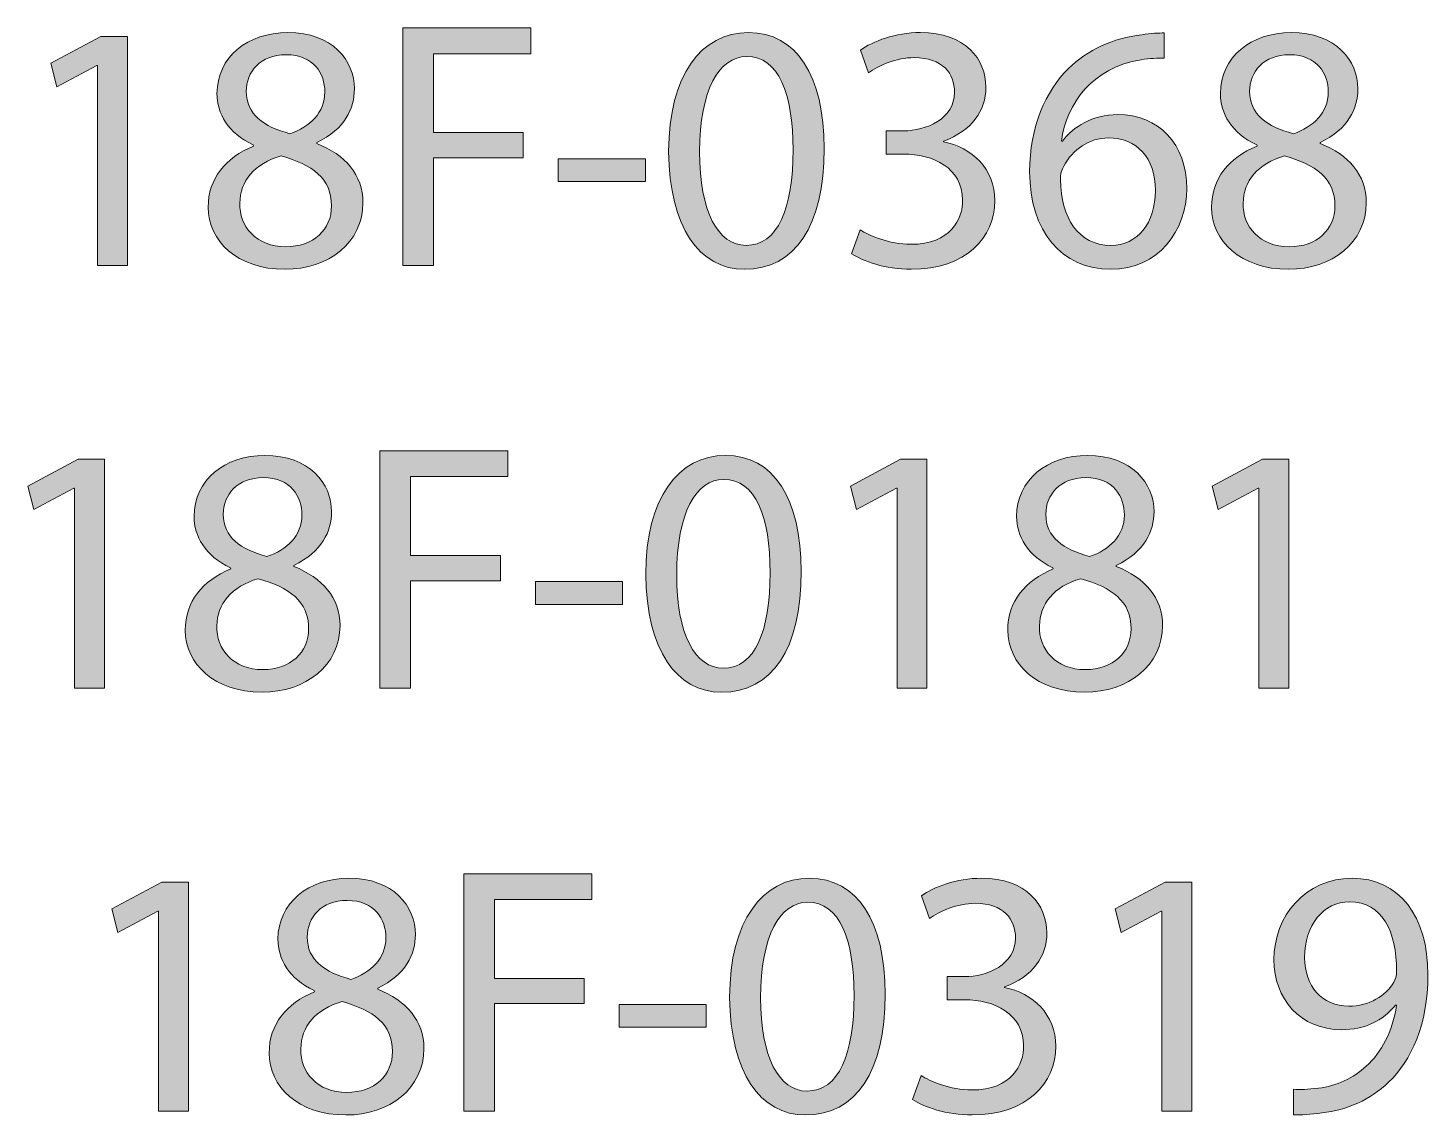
# Model space of a CAD drawing. Header units: inches. Extents: x 0.1 to 22.4, y -34.4 to -0.1.
# Drawn here: x 15.289 to 17.103, y -33.281 to -31.872 of the extents above; entities that cross this region are included whole.
import ezdxf

# ---------------------------------------------------------------- set-up
doc = ezdxf.new("R2010")
doc.units = ezdxf.units.IN
doc.header["$MEASUREMENT"] = 0
doc.layers.add('Layer 1', color=7, linetype='Continuous')

# ---------------------------------------------------------------- blocks, each defined once
blk = doc.blocks.new('block 30')
at = {"layer": 'Layer 1', "true_color": 0x231f20}
h = blk.add_hatch(color=250, dxfattribs=at)
h.dxf.hatch_style = 2
h.paths.add_polyline_path([(15.3788, -31.9203), (15.3779, -31.9203), (15.3263, -31.9481), (15.3185, -31.9175), (15.3834, -31.8828), (15.4176, -31.8828), (15.4176, -32.1797), (15.3788, -32.1797)])
h = blk.add_hatch(color=250, dxfattribs=at)
h.dxf.hatch_style = 2
edge = h.paths.add_edge_path()
edge.add_spline(control_points=[(15.5223, -32.1043), (15.5223, -32.0669), (15.5447, -32.0404), (15.5812, -32.0249), (15.5812, -32.0249), (15.5807, -32.0235), (15.5807, -32.0235), (15.5479, -32.008), (15.5337, -31.9824), (15.5337, -31.9568), (15.5337, -31.9098), (15.5734, -31.8778), (15.6255, -31.8778), (15.6831, -31.8778), (15.7118, -31.9139), (15.7118, -31.9509), (15.7118, -31.976), (15.6995, -32.003), (15.663, -32.0203), (15.663, -32.0203), (15.663, -32.0217), (15.663, -32.0217), (15.6999, -32.0363), (15.7228, -32.0623), (15.7228, -32.0984), (15.7228, -32.15), (15.6785, -32.1847), (15.6219, -32.1847), (15.5597, -32.1847), (15.5223, -32.1477), (15.5223, -32.1043)], knot_values=[0, 0, 0, 0, 1, 1, 1, 2, 2, 2, 3, 3, 3, 4, 4, 4, 5, 5, 5, 6, 6, 6, 7, 7, 7, 8, 8, 8, 9, 9, 9, 10, 10, 10, 10], degree=3, periodic=1)
edge = h.paths.add_edge_path()
edge.add_spline(control_points=[(15.6821, -32.1025), (15.6821, -32.0664), (15.657, -32.0491), (15.6168, -32.0377), (15.5821, -32.0477), (15.5634, -32.0705), (15.5634, -32.0989), (15.562, -32.129), (15.5849, -32.1555), (15.6227, -32.1555), (15.6588, -32.1555), (15.6821, -32.1331), (15.6821, -32.1025)], knot_values=[0, 0, 0, 0, 1, 1, 1, 2, 2, 2, 3, 3, 3, 4, 4, 4, 4], degree=3, periodic=1)
edge = h.paths.add_edge_path()
edge.add_spline(control_points=[(15.5716, -31.9541), (15.5716, -31.9838), (15.594, -31.9998), (15.6282, -32.0089), (15.6538, -32.0002), (15.6734, -31.9819), (15.6734, -31.955), (15.6734, -31.9312), (15.6593, -31.9066), (15.6232, -31.9066), (15.5899, -31.9066), (15.5716, -31.9285), (15.5716, -31.9541)], knot_values=[0, 0, 0, 0, 1, 1, 1, 2, 2, 2, 3, 3, 3, 4, 4, 4, 4], degree=3, periodic=1)
h = blk.add_hatch(color=250, dxfattribs=at)
h.dxf.hatch_style = 2
h.paths.add_polyline_path([(15.7744, -31.8719), (15.9402, -31.8719), (15.9402, -31.9052), (15.8142, -31.9052), (15.8142, -32.0075), (15.9306, -32.0075), (15.9306, -32.0404), (15.8142, -32.0404), (15.8142, -32.1797), (15.7744, -32.1797)])
h = blk.add_hatch(color=250, dxfattribs=at)
h.dxf.hatch_style = 2
edge = h.paths.add_edge_path()
edge.add_spline(control_points=[(16.3203, -32.0281), (16.3203, -32.129), (16.2828, -32.1847), (16.217, -32.1847), (16.159, -32.1847), (16.1198, -32.1304), (16.1189, -32.0322), (16.1189, -31.9326), (16.1618, -31.8778), (16.2221, -31.8778), (16.2846, -31.8778), (16.3203, -31.9335), (16.3203, -32.0281)], knot_values=[0, 0, 0, 0, 1, 1, 1, 2, 2, 2, 3, 3, 3, 4, 4, 4, 4], degree=3, periodic=1)
edge = h.paths.add_edge_path()
edge.add_spline(control_points=[(16.159, -32.0326), (16.159, -32.1098), (16.1828, -32.1537), (16.2193, -32.1537), (16.2604, -32.1537), (16.2801, -32.1057), (16.2801, -32.0299), (16.2801, -31.9568), (16.2614, -31.9089), (16.2198, -31.9089), (16.1846, -31.9089), (16.159, -31.9518), (16.159, -32.0326)], knot_values=[0, 0, 0, 0, 1, 1, 1, 2, 2, 2, 3, 3, 3, 4, 4, 4, 4], degree=3, periodic=1)
h = blk.add_hatch(color=250, dxfattribs=at)
h.dxf.hatch_style = 2
edge = h.paths.add_edge_path()
edge.add_spline(control_points=[(16.3669, -32.1336), (16.3783, -32.1409), (16.4048, -32.1523), (16.4327, -32.1523), (16.4843, -32.1523), (16.5002, -32.1194), (16.4998, -32.0948), (16.4993, -32.0532), (16.4619, -32.0354), (16.4231, -32.0354), (16.4231, -32.0354), (16.4007, -32.0354), (16.4007, -32.0354), (16.4007, -32.0354), (16.4007, -32.0052), (16.4007, -32.0052), (16.4007, -32.0052), (16.4231, -32.0052), (16.4231, -32.0052), (16.4523, -32.0052), (16.4893, -31.9902), (16.4893, -31.955), (16.4893, -31.9312), (16.4742, -31.9103), (16.4372, -31.9103), (16.4135, -31.9103), (16.3907, -31.9207), (16.3778, -31.9299), (16.3778, -31.9299), (16.3674, -31.9006), (16.3674, -31.9006), (16.3829, -31.8892), (16.413, -31.8778), (16.445, -31.8778), (16.5034, -31.8778), (16.5299, -31.9125), (16.5299, -31.9486), (16.5299, -31.9792), (16.5117, -32.0052), (16.4751, -32.0185), (16.4751, -32.0185), (16.4751, -32.0194), (16.4751, -32.0194), (16.5117, -32.0267), (16.5414, -32.0541), (16.5414, -32.0957), (16.5414, -32.1432), (16.5044, -32.1847), (16.4331, -32.1847), (16.3998, -32.1847), (16.3706, -32.1742), (16.3559, -32.1646), (16.3559, -32.1646), (16.3669, -32.1336), (16.3669, -32.1336)], knot_values=[0, 0, 0, 0, 1, 1, 1, 2, 2, 2, 3, 3, 3, 4, 4, 4, 5, 5, 5, 6, 6, 6, 7, 7, 7, 8, 8, 8, 9, 9, 9, 10, 10, 10, 11, 11, 11, 12, 12, 12, 13, 13, 13, 14, 14, 14, 15, 15, 15, 16, 16, 16, 17, 17, 17, 18, 18, 18, 18], degree=3, periodic=1)
h = blk.add_hatch(color=250, dxfattribs=at)
h.dxf.hatch_style = 2
edge = h.paths.add_edge_path()
edge.add_spline(control_points=[(16.7611, -31.9112), (16.7528, -31.9107), (16.7424, -31.9112), (16.7309, -31.913), (16.6679, -31.9235), (16.6346, -31.9696), (16.6277, -32.0185), (16.6277, -32.0185), (16.6291, -32.0185), (16.6291, -32.0185), (16.6432, -31.9998), (16.6679, -31.9842), (16.7008, -31.9842), (16.7533, -31.9842), (16.7903, -32.0221), (16.7903, -32.0801), (16.7903, -32.1345), (16.7533, -32.1847), (16.6917, -32.1847), (16.6282, -32.1847), (16.5866, -32.1354), (16.5866, -32.0582), (16.5866, -31.9998), (16.6076, -31.9536), (16.6369, -31.9244), (16.6615, -31.9002), (16.6944, -31.8851), (16.7319, -31.8806), (16.7437, -31.8787), (16.7538, -31.8783), (16.7611, -31.8783), (16.7611, -31.8783), (16.7611, -31.9112), (16.7611, -31.9112)], knot_values=[0, 0, 0, 0, 1, 1, 1, 2, 2, 2, 3, 3, 3, 4, 4, 4, 5, 5, 5, 6, 6, 6, 7, 7, 7, 8, 8, 8, 9, 9, 9, 10, 10, 10, 11, 11, 11, 11], degree=3, periodic=1)
edge = h.paths.add_edge_path()
edge.add_spline(control_points=[(16.7496, -32.0824), (16.7496, -32.0399), (16.7255, -32.0144), (16.6884, -32.0144), (16.6643, -32.0144), (16.6419, -32.0294), (16.6309, -32.0509), (16.6282, -32.0555), (16.6264, -32.0614), (16.6264, -32.0687), (16.6273, -32.1176), (16.6496, -32.1537), (16.6917, -32.1537), (16.7264, -32.1537), (16.7496, -32.1249), (16.7496, -32.0824)], knot_values=[0, 0, 0, 0, 1, 1, 1, 2, 2, 2, 3, 3, 3, 4, 4, 4, 5, 5, 5, 5], degree=3, periodic=1)
h = blk.add_hatch(color=250, dxfattribs=at)
h.dxf.hatch_style = 2
edge = h.paths.add_edge_path()
edge.add_spline(control_points=[(16.8223, -32.1043), (16.8223, -32.0669), (16.8447, -32.0404), (16.8812, -32.0249), (16.8812, -32.0249), (16.8808, -32.0235), (16.8808, -32.0235), (16.8479, -32.008), (16.8337, -31.9824), (16.8337, -31.9568), (16.8337, -31.9098), (16.8735, -31.8778), (16.9255, -31.8778), (16.9831, -31.8778), (17.0119, -31.9139), (17.0119, -31.9509), (17.0119, -31.976), (16.9995, -32.003), (16.963, -32.0203), (16.963, -32.0203), (16.963, -32.0217), (16.963, -32.0217), (17, -32.0363), (17.0228, -32.0623), (17.0228, -32.0984), (17.0228, -32.15), (16.9785, -32.1847), (16.9219, -32.1847), (16.8598, -32.1847), (16.8223, -32.1477), (16.8223, -32.1043)], knot_values=[0, 0, 0, 0, 1, 1, 1, 2, 2, 2, 3, 3, 3, 4, 4, 4, 5, 5, 5, 6, 6, 6, 7, 7, 7, 8, 8, 8, 9, 9, 9, 10, 10, 10, 10], degree=3, periodic=1)
edge = h.paths.add_edge_path()
edge.add_spline(control_points=[(16.9822, -32.1025), (16.9822, -32.0664), (16.957, -32.0491), (16.9169, -32.0377), (16.8821, -32.0477), (16.8634, -32.0705), (16.8634, -32.0989), (16.8621, -32.129), (16.8849, -32.1555), (16.9228, -32.1555), (16.9589, -32.1555), (16.9822, -32.1331), (16.9822, -32.1025)], knot_values=[0, 0, 0, 0, 1, 1, 1, 2, 2, 2, 3, 3, 3, 4, 4, 4, 4], degree=3, periodic=1)
edge = h.paths.add_edge_path()
edge.add_spline(control_points=[(16.8716, -31.9541), (16.8716, -31.9838), (16.894, -31.9998), (16.9283, -32.0089), (16.9539, -32.0002), (16.9735, -31.9819), (16.9735, -31.955), (16.9735, -31.9312), (16.9593, -31.9066), (16.9233, -31.9066), (16.8899, -31.9066), (16.8716, -31.9285), (16.8716, -31.9541)], knot_values=[0, 0, 0, 0, 1, 1, 1, 2, 2, 2, 3, 3, 3, 4, 4, 4, 4], degree=3, periodic=1)
h = blk.add_hatch(color=250, dxfattribs=at)
h.dxf.hatch_style = 2
h.paths.add_polyline_path([(16.0887, -32.0413), (16.0887, -32.071), (15.9759, -32.071), (15.9759, -32.0413)])
h = blk.add_hatch(color=250, dxfattribs=at)
h.dxf.hatch_style = 2
h.paths.add_polyline_path([(15.3491, -32.4685), (15.3482, -32.4685), (15.2966, -32.4963), (15.2888, -32.4657), (15.3537, -32.431), (15.3879, -32.431), (15.3879, -32.7279), (15.3491, -32.7279)])
h = blk.add_hatch(color=250, dxfattribs=at)
h.dxf.hatch_style = 2
edge = h.paths.add_edge_path()
edge.add_spline(control_points=[(15.4926, -32.6525), (15.4926, -32.6151), (15.5149, -32.5886), (15.5515, -32.573), (15.5515, -32.573), (15.551, -32.5717), (15.551, -32.5717), (15.5181, -32.5561), (15.504, -32.5306), (15.504, -32.505), (15.504, -32.458), (15.5437, -32.426), (15.5958, -32.426), (15.6533, -32.426), (15.6821, -32.4621), (15.6821, -32.4991), (15.6821, -32.5242), (15.6698, -32.5511), (15.6332, -32.5685), (15.6332, -32.5685), (15.6332, -32.5699), (15.6332, -32.5699), (15.6702, -32.5845), (15.6931, -32.6105), (15.6931, -32.6466), (15.6931, -32.6982), (15.6488, -32.7329), (15.5921, -32.7329), (15.53, -32.7329), (15.4926, -32.6959), (15.4926, -32.6525)], knot_values=[0, 0, 0, 0, 1, 1, 1, 2, 2, 2, 3, 3, 3, 4, 4, 4, 5, 5, 5, 6, 6, 6, 7, 7, 7, 8, 8, 8, 9, 9, 9, 10, 10, 10, 10], degree=3, periodic=1)
edge = h.paths.add_edge_path()
edge.add_spline(control_points=[(15.6524, -32.6507), (15.6524, -32.6146), (15.6273, -32.5972), (15.5871, -32.5858), (15.5524, -32.5959), (15.5337, -32.6187), (15.5337, -32.647), (15.5323, -32.6772), (15.5551, -32.7037), (15.593, -32.7037), (15.6291, -32.7037), (15.6524, -32.6813), (15.6524, -32.6507)], knot_values=[0, 0, 0, 0, 1, 1, 1, 2, 2, 2, 3, 3, 3, 4, 4, 4, 4], degree=3, periodic=1)
edge = h.paths.add_edge_path()
edge.add_spline(control_points=[(15.5419, -32.5023), (15.5419, -32.5319), (15.5643, -32.5479), (15.5985, -32.5571), (15.6241, -32.5484), (15.6437, -32.5301), (15.6437, -32.5032), (15.6437, -32.4794), (15.6296, -32.4548), (15.5935, -32.4548), (15.5602, -32.4548), (15.5419, -32.4767), (15.5419, -32.5023)], knot_values=[0, 0, 0, 0, 1, 1, 1, 2, 2, 2, 3, 3, 3, 4, 4, 4, 4], degree=3, periodic=1)
h = blk.add_hatch(color=250, dxfattribs=at)
h.dxf.hatch_style = 2
h.paths.add_polyline_path([(15.7447, -32.42), (15.9105, -32.42), (15.9105, -32.4534), (15.7845, -32.4534), (15.7845, -32.5557), (15.9009, -32.5557), (15.9009, -32.5886), (15.7845, -32.5886), (15.7845, -32.7279), (15.7447, -32.7279)])
h = blk.add_hatch(color=250, dxfattribs=at)
h.dxf.hatch_style = 2
edge = h.paths.add_edge_path()
edge.add_spline(control_points=[(16.2906, -32.5762), (16.2906, -32.6772), (16.2531, -32.7329), (16.1873, -32.7329), (16.1293, -32.7329), (16.0901, -32.6785), (16.0892, -32.5803), (16.0892, -32.4808), (16.1321, -32.426), (16.1924, -32.426), (16.2549, -32.426), (16.2906, -32.4817), (16.2906, -32.5762)], knot_values=[0, 0, 0, 0, 1, 1, 1, 2, 2, 2, 3, 3, 3, 4, 4, 4, 4], degree=3, periodic=1)
edge = h.paths.add_edge_path()
edge.add_spline(control_points=[(16.1293, -32.5808), (16.1293, -32.658), (16.1531, -32.7018), (16.1896, -32.7018), (16.2307, -32.7018), (16.2504, -32.6539), (16.2504, -32.5781), (16.2504, -32.505), (16.2316, -32.457), (16.1901, -32.457), (16.1549, -32.457), (16.1293, -32.5), (16.1293, -32.5808)], knot_values=[0, 0, 0, 0, 1, 1, 1, 2, 2, 2, 3, 3, 3, 4, 4, 4, 4], degree=3, periodic=1)
h = blk.add_hatch(color=250, dxfattribs=at)
h.dxf.hatch_style = 2
h.paths.add_polyline_path([(16.4148, -32.4685), (16.4139, -32.4685), (16.3623, -32.4963), (16.3545, -32.4657), (16.4194, -32.431), (16.4536, -32.431), (16.4536, -32.7279), (16.4148, -32.7279)])
h = blk.add_hatch(color=250, dxfattribs=at)
h.dxf.hatch_style = 2
edge = h.paths.add_edge_path()
edge.add_spline(control_points=[(16.5583, -32.6525), (16.5583, -32.6151), (16.5807, -32.5886), (16.6172, -32.573), (16.6172, -32.573), (16.6167, -32.5717), (16.6167, -32.5717), (16.5838, -32.5561), (16.5697, -32.5306), (16.5697, -32.505), (16.5697, -32.458), (16.6094, -32.426), (16.6615, -32.426), (16.719, -32.426), (16.7478, -32.4621), (16.7478, -32.4991), (16.7478, -32.5242), (16.7355, -32.5511), (16.6989, -32.5685), (16.6989, -32.5685), (16.6989, -32.5699), (16.6989, -32.5699), (16.7359, -32.5845), (16.7588, -32.6105), (16.7588, -32.6466), (16.7588, -32.6982), (16.7145, -32.7329), (16.6579, -32.7329), (16.5957, -32.7329), (16.5583, -32.6959), (16.5583, -32.6525)], knot_values=[0, 0, 0, 0, 1, 1, 1, 2, 2, 2, 3, 3, 3, 4, 4, 4, 5, 5, 5, 6, 6, 6, 7, 7, 7, 8, 8, 8, 9, 9, 9, 10, 10, 10, 10], degree=3, periodic=1)
edge = h.paths.add_edge_path()
edge.add_spline(control_points=[(16.7181, -32.6507), (16.7181, -32.6146), (16.693, -32.5972), (16.6528, -32.5858), (16.6181, -32.5959), (16.5994, -32.6187), (16.5994, -32.647), (16.598, -32.6772), (16.6208, -32.7037), (16.6587, -32.7037), (16.6948, -32.7037), (16.7181, -32.6813), (16.7181, -32.6507)], knot_values=[0, 0, 0, 0, 1, 1, 1, 2, 2, 2, 3, 3, 3, 4, 4, 4, 4], degree=3, periodic=1)
edge = h.paths.add_edge_path()
edge.add_spline(control_points=[(16.6076, -32.5023), (16.6076, -32.5319), (16.63, -32.5479), (16.6642, -32.5571), (16.6898, -32.5484), (16.7094, -32.5301), (16.7094, -32.5032), (16.7094, -32.4794), (16.6953, -32.4548), (16.6592, -32.4548), (16.6259, -32.4548), (16.6076, -32.4767), (16.6076, -32.5023)], knot_values=[0, 0, 0, 0, 1, 1, 1, 2, 2, 2, 3, 3, 3, 4, 4, 4, 4], degree=3, periodic=1)
h = blk.add_hatch(color=250, dxfattribs=at)
h.dxf.hatch_style = 2
h.paths.add_polyline_path([(16.8835, -32.4685), (16.8826, -32.4685), (16.831, -32.4963), (16.8232, -32.4657), (16.8881, -32.431), (16.9223, -32.431), (16.9223, -32.7279), (16.8835, -32.7279)])
h = blk.add_hatch(color=250, dxfattribs=at)
h.dxf.hatch_style = 2
h.paths.add_polyline_path([(16.059, -32.5895), (16.059, -32.6192), (15.9462, -32.6192), (15.9462, -32.5895)])
h = blk.add_hatch(color=250, dxfattribs=at)
h.dxf.hatch_style = 2
edge = h.paths.add_edge_path()
edge.add_spline(control_points=[(15.6013, -33.2007), (15.6013, -33.1632), (15.6237, -33.1367), (15.6602, -33.1212), (15.6602, -33.1212), (15.6597, -33.1198), (15.6597, -33.1198), (15.6269, -33.1043), (15.6127, -33.0787), (15.6127, -33.0532), (15.6127, -33.0061), (15.6524, -32.9741), (15.7045, -32.9741), (15.762, -32.9741), (15.7908, -33.0102), (15.7908, -33.0472), (15.7908, -33.0723), (15.7785, -33.0993), (15.7419, -33.1166), (15.7419, -33.1166), (15.7419, -33.118), (15.7419, -33.118), (15.7789, -33.1326), (15.8018, -33.1587), (15.8018, -33.1947), (15.8018, -33.2463), (15.7575, -33.281), (15.7008, -33.281), (15.6387, -33.281), (15.6013, -33.2441), (15.6013, -33.2007)], knot_values=[0, 0, 0, 0, 1, 1, 1, 2, 2, 2, 3, 3, 3, 4, 4, 4, 5, 5, 5, 6, 6, 6, 7, 7, 7, 8, 8, 8, 9, 9, 9, 10, 10, 10, 10], degree=3, periodic=1)
edge = h.paths.add_edge_path()
edge.add_spline(control_points=[(15.7611, -33.1988), (15.7611, -33.1628), (15.736, -33.1454), (15.6958, -33.134), (15.6611, -33.144), (15.6424, -33.1669), (15.6424, -33.1952), (15.641, -33.2253), (15.6638, -33.2518), (15.7018, -33.2518), (15.7378, -33.2518), (15.7611, -33.2294), (15.7611, -33.1988)], knot_values=[0, 0, 0, 0, 1, 1, 1, 2, 2, 2, 3, 3, 3, 4, 4, 4, 4], degree=3, periodic=1)
edge = h.paths.add_edge_path()
edge.add_spline(control_points=[(15.6506, -33.0504), (15.6506, -33.0801), (15.673, -33.0961), (15.7072, -33.1052), (15.7328, -33.0965), (15.7525, -33.0783), (15.7525, -33.0513), (15.7525, -33.0276), (15.7383, -33.0029), (15.7022, -33.0029), (15.6689, -33.0029), (15.6506, -33.0248), (15.6506, -33.0504)], knot_values=[0, 0, 0, 0, 1, 1, 1, 2, 2, 2, 3, 3, 3, 4, 4, 4, 4], degree=3, periodic=1)
h = blk.add_hatch(color=250, dxfattribs=at)
h.dxf.hatch_style = 2
h.paths.add_polyline_path([(15.8534, -32.9682), (16.0192, -32.9682), (16.0192, -33.0015), (15.8932, -33.0015), (15.8932, -33.1039), (16.0096, -33.1039), (16.0096, -33.1367), (15.8932, -33.1367), (15.8932, -33.276), (15.8534, -33.276)])
h = blk.add_hatch(color=250, dxfattribs=at)
h.dxf.hatch_style = 2
edge = h.paths.add_edge_path()
edge.add_spline(control_points=[(16.3993, -33.1244), (16.3993, -33.2253), (16.3618, -33.281), (16.296, -33.281), (16.2381, -33.281), (16.1988, -33.2267), (16.1979, -33.1285), (16.1979, -33.029), (16.2408, -32.9741), (16.3011, -32.9741), (16.3636, -32.9741), (16.3993, -33.0299), (16.3993, -33.1244)], knot_values=[0, 0, 0, 0, 1, 1, 1, 2, 2, 2, 3, 3, 3, 4, 4, 4, 4], degree=3, periodic=1)
edge = h.paths.add_edge_path()
edge.add_spline(control_points=[(16.2381, -33.129), (16.2381, -33.2061), (16.2618, -33.25), (16.2983, -33.25), (16.3394, -33.25), (16.3591, -33.202), (16.3591, -33.1262), (16.3591, -33.0532), (16.3404, -33.0052), (16.2988, -33.0052), (16.2636, -33.0052), (16.2381, -33.0481), (16.2381, -33.129)], knot_values=[0, 0, 0, 0, 1, 1, 1, 2, 2, 2, 3, 3, 3, 4, 4, 4, 4], degree=3, periodic=1)
h = blk.add_hatch(color=250, dxfattribs=at)
h.dxf.hatch_style = 2
edge = h.paths.add_edge_path()
edge.add_spline(control_points=[(16.4459, -33.2299), (16.4573, -33.2372), (16.4838, -33.2486), (16.5117, -33.2486), (16.5633, -33.2486), (16.5793, -33.2157), (16.5788, -33.1911), (16.5783, -33.1495), (16.5409, -33.1317), (16.5021, -33.1317), (16.5021, -33.1317), (16.4797, -33.1317), (16.4797, -33.1317), (16.4797, -33.1317), (16.4797, -33.1016), (16.4797, -33.1016), (16.4797, -33.1016), (16.5021, -33.1016), (16.5021, -33.1016), (16.5313, -33.1016), (16.5683, -33.0865), (16.5683, -33.0513), (16.5683, -33.0276), (16.5532, -33.0066), (16.5162, -33.0066), (16.4925, -33.0066), (16.4696, -33.0171), (16.4569, -33.0262), (16.4569, -33.0262), (16.4463, -32.997), (16.4463, -32.997), (16.4619, -32.9856), (16.492, -32.9741), (16.524, -32.9741), (16.5824, -32.9741), (16.6089, -33.0089), (16.6089, -33.0449), (16.6089, -33.0755), (16.5907, -33.1016), (16.5541, -33.1148), (16.5541, -33.1148), (16.5541, -33.1157), (16.5541, -33.1157), (16.5907, -33.123), (16.6204, -33.1504), (16.6204, -33.192), (16.6204, -33.2395), (16.5834, -33.281), (16.5121, -33.281), (16.4788, -33.281), (16.4495, -33.2705), (16.4349, -33.261), (16.4349, -33.261), (16.4459, -33.2299), (16.4459, -33.2299)], knot_values=[0, 0, 0, 0, 1, 1, 1, 2, 2, 2, 3, 3, 3, 4, 4, 4, 5, 5, 5, 6, 6, 6, 7, 7, 7, 8, 8, 8, 9, 9, 9, 10, 10, 10, 11, 11, 11, 12, 12, 12, 13, 13, 13, 14, 14, 14, 15, 15, 15, 16, 16, 16, 17, 17, 17, 18, 18, 18, 18], degree=3, periodic=1)
h = blk.add_hatch(color=250, dxfattribs=at)
h.dxf.hatch_style = 2
edge = h.paths.add_edge_path()
edge.add_spline(control_points=[(16.9283, -33.2477), (16.9369, -33.2486), (16.947, -33.2477), (16.9607, -33.2463), (16.984, -33.2432), (17.0059, -33.2336), (17.0228, -33.2176), (17.0424, -33.1998), (17.0566, -33.1737), (17.0621, -33.1386), (17.0621, -33.1386), (17.0607, -33.1386), (17.0607, -33.1386), (17.0443, -33.1587), (17.0205, -33.1705), (16.9908, -33.1705), (16.9374, -33.1705), (16.9031, -33.1303), (16.9031, -33.0796), (16.9031, -33.0235), (16.9438, -32.9741), (17.0045, -32.9741), (17.0653, -32.9741), (17.1027, -33.0235), (17.1027, -33.0993), (17.1027, -33.1646), (17.0808, -33.2103), (17.0516, -33.2386), (17.0287, -33.261), (16.9972, -33.2747), (16.9653, -33.2783), (16.9506, -33.2806), (16.9379, -33.281), (16.9283, -33.2806), (16.9283, -33.2806), (16.9283, -33.2477), (16.9283, -33.2477)], knot_values=[0, 0, 0, 0, 1, 1, 1, 2, 2, 2, 3, 3, 3, 4, 4, 4, 5, 5, 5, 6, 6, 6, 7, 7, 7, 8, 8, 8, 9, 9, 9, 10, 10, 10, 11, 11, 11, 12, 12, 12, 12], degree=3, periodic=1)
edge = h.paths.add_edge_path()
edge.add_spline(control_points=[(16.9429, -33.0769), (16.9429, -33.1139), (16.9653, -33.1399), (17, -33.1399), (17.0269, -33.1399), (17.0479, -33.1267), (17.0584, -33.1089), (17.0607, -33.1052), (17.0621, -33.1007), (17.0621, -33.0943), (17.0621, -33.0436), (17.0433, -33.0047), (17.0013, -33.0047), (16.9671, -33.0047), (16.9429, -33.0349), (16.9429, -33.0769)], knot_values=[0, 0, 0, 0, 1, 1, 1, 2, 2, 2, 3, 3, 3, 4, 4, 4, 5, 5, 5, 5], degree=3, periodic=1)
h = blk.add_hatch(color=250, dxfattribs=at)
h.dxf.hatch_style = 2
h.paths.add_polyline_path([(15.4578, -33.0166), (15.4569, -33.0166), (15.4053, -33.0445), (15.3975, -33.0139), (15.4624, -32.9792), (15.4966, -32.9792), (15.4966, -33.276), (15.4578, -33.276)])
h = blk.add_hatch(color=250, dxfattribs=at)
h.dxf.hatch_style = 2
h.paths.add_polyline_path([(16.7579, -33.0166), (16.7569, -33.0166), (16.7053, -33.0445), (16.6976, -33.0139), (16.7624, -32.9792), (16.7967, -32.9792), (16.7967, -33.276), (16.7579, -33.276)])
h = blk.add_hatch(color=250, dxfattribs=at)
h.dxf.hatch_style = 2
h.paths.add_polyline_path([(16.1677, -33.1376), (16.1677, -33.1673), (16.0549, -33.1673), (16.0549, -33.1376)])
at = {"layer": 'Layer 1', "lineweight": 0}
for points in [[(15.3788, -31.9203), (15.3779, -31.9203), (15.3263, -31.9481), (15.3185, -31.9175), (15.3834, -31.8828), (15.4176, -31.8828), (15.4176, -32.1797), (15.3788, -32.1797), (15.3788, -31.9203)], [(15.7744, -31.8719), (15.9402, -31.8719), (15.9402, -31.9052), (15.8142, -31.9052), (15.8142, -32.0075), (15.9306, -32.0075), (15.9306, -32.0404), (15.8142, -32.0404), (15.8142, -32.1797), (15.7744, -32.1797), (15.7744, -31.8719)], [(16.0887, -32.0413), (16.0887, -32.071), (15.9759, -32.071), (15.9759, -32.0413), (16.0887, -32.0413)], [(15.3491, -32.4685), (15.3482, -32.4685), (15.2966, -32.4963), (15.2888, -32.4657), (15.3537, -32.431), (15.3879, -32.431), (15.3879, -32.7279), (15.3491, -32.7279), (15.3491, -32.4685)], [(15.7447, -32.42), (15.9105, -32.42), (15.9105, -32.4534), (15.7845, -32.4534), (15.7845, -32.5557), (15.9009, -32.5557), (15.9009, -32.5886), (15.7845, -32.5886), (15.7845, -32.7279), (15.7447, -32.7279), (15.7447, -32.42)], [(16.4148, -32.4685), (16.4139, -32.4685), (16.3623, -32.4963), (16.3545, -32.4657), (16.4194, -32.431), (16.4536, -32.431), (16.4536, -32.7279), (16.4148, -32.7279), (16.4148, -32.4685)], [(16.8835, -32.4685), (16.8826, -32.4685), (16.831, -32.4963), (16.8232, -32.4657), (16.8881, -32.431), (16.9223, -32.431), (16.9223, -32.7279), (16.8835, -32.7279), (16.8835, -32.4685)], [(16.059, -32.5895), (16.059, -32.6192), (15.9462, -32.6192), (15.9462, -32.5895), (16.059, -32.5895)], [(15.8534, -32.9682), (16.0192, -32.9682), (16.0192, -33.0015), (15.8932, -33.0015), (15.8932, -33.1039), (16.0096, -33.1039), (16.0096, -33.1367), (15.8932, -33.1367), (15.8932, -33.276), (15.8534, -33.276), (15.8534, -32.9682)], [(15.4578, -33.0166), (15.4569, -33.0166), (15.4053, -33.0445), (15.3975, -33.0139), (15.4624, -32.9792), (15.4966, -32.9792), (15.4966, -33.276), (15.4578, -33.276), (15.4578, -33.0166)], [(16.7579, -33.0166), (16.7569, -33.0166), (16.7053, -33.0445), (16.6976, -33.0139), (16.7624, -32.9792), (16.7967, -32.9792), (16.7967, -33.276), (16.7579, -33.276), (16.7579, -33.0166)], [(16.1677, -33.1376), (16.1677, -33.1673), (16.0549, -33.1673), (16.0549, -33.1376), (16.1677, -33.1376)]]:
    blk.add_lwpolyline(points, dxfattribs=at)
for points, knots in [([(15.5223, -32.1043), (15.5223, -32.0669), (15.5447, -32.0404), (15.5812, -32.0249), (15.5812, -32.0249), (15.5807, -32.0235), (15.5807, -32.0235), (15.5479, -32.008), (15.5337, -31.9824), (15.5337, -31.9568), (15.5337, -31.9098), (15.5734, -31.8778), (15.6255, -31.8778), (15.6831, -31.8778), (15.7118, -31.9139), (15.7118, -31.9509), (15.7118, -31.976), (15.6995, -32.003), (15.663, -32.0203), (15.663, -32.0203), (15.663, -32.0217), (15.663, -32.0217), (15.6999, -32.0363), (15.7228, -32.0623), (15.7228, -32.0984), (15.7228, -32.15), (15.6785, -32.1847), (15.6219, -32.1847), (15.5597, -32.1847), (15.5223, -32.1477), (15.5223, -32.1043)], [0, 0, 0, 0, 1, 1, 1, 2, 2, 2, 3, 3, 3, 4, 4, 4, 5, 5, 5, 6, 6, 6, 7, 7, 7, 8, 8, 8, 9, 9, 9, 10, 10, 10, 10]), ([(16.3203, -32.0281), (16.3203, -32.129), (16.2828, -32.1847), (16.217, -32.1847), (16.159, -32.1847), (16.1198, -32.1304), (16.1189, -32.0322), (16.1189, -31.9326), (16.1618, -31.8778), (16.2221, -31.8778), (16.2846, -31.8778), (16.3203, -31.9335), (16.3203, -32.0281)], [0, 0, 0, 0, 1, 1, 1, 2, 2, 2, 3, 3, 3, 4, 4, 4, 4]), ([(16.3669, -32.1336), (16.3783, -32.1409), (16.4048, -32.1523), (16.4327, -32.1523), (16.4843, -32.1523), (16.5002, -32.1194), (16.4998, -32.0948), (16.4993, -32.0532), (16.4619, -32.0354), (16.4231, -32.0354), (16.4231, -32.0354), (16.4007, -32.0354), (16.4007, -32.0354), (16.4007, -32.0354), (16.4007, -32.0052), (16.4007, -32.0052), (16.4007, -32.0052), (16.4231, -32.0052), (16.4231, -32.0052), (16.4523, -32.0052), (16.4893, -31.9902), (16.4893, -31.955), (16.4893, -31.9312), (16.4742, -31.9103), (16.4372, -31.9103), (16.4135, -31.9103), (16.3907, -31.9207), (16.3778, -31.9299), (16.3778, -31.9299), (16.3674, -31.9006), (16.3674, -31.9006), (16.3829, -31.8892), (16.413, -31.8778), (16.445, -31.8778), (16.5034, -31.8778), (16.5299, -31.9125), (16.5299, -31.9486), (16.5299, -31.9792), (16.5117, -32.0052), (16.4751, -32.0185), (16.4751, -32.0185), (16.4751, -32.0194), (16.4751, -32.0194), (16.5117, -32.0267), (16.5414, -32.0541), (16.5414, -32.0957), (16.5414, -32.1432), (16.5044, -32.1847), (16.4331, -32.1847), (16.3998, -32.1847), (16.3706, -32.1742), (16.3559, -32.1646), (16.3559, -32.1646), (16.3669, -32.1336), (16.3669, -32.1336)], [0, 0, 0, 0, 1, 1, 1, 2, 2, 2, 3, 3, 3, 4, 4, 4, 5, 5, 5, 6, 6, 6, 7, 7, 7, 8, 8, 8, 9, 9, 9, 10, 10, 10, 11, 11, 11, 12, 12, 12, 13, 13, 13, 14, 14, 14, 15, 15, 15, 16, 16, 16, 17, 17, 17, 18, 18, 18, 18]), ([(16.7611, -31.9112), (16.7528, -31.9107), (16.7424, -31.9112), (16.7309, -31.913), (16.6679, -31.9235), (16.6346, -31.9696), (16.6277, -32.0185), (16.6277, -32.0185), (16.6291, -32.0185), (16.6291, -32.0185), (16.6432, -31.9998), (16.6679, -31.9842), (16.7008, -31.9842), (16.7533, -31.9842), (16.7903, -32.0221), (16.7903, -32.0801), (16.7903, -32.1345), (16.7533, -32.1847), (16.6917, -32.1847), (16.6282, -32.1847), (16.5866, -32.1354), (16.5866, -32.0582), (16.5866, -31.9998), (16.6076, -31.9536), (16.6369, -31.9244), (16.6615, -31.9002), (16.6944, -31.8851), (16.7319, -31.8806), (16.7437, -31.8787), (16.7538, -31.8783), (16.7611, -31.8783), (16.7611, -31.8783), (16.7611, -31.9112), (16.7611, -31.9112)], [0, 0, 0, 0, 1, 1, 1, 2, 2, 2, 3, 3, 3, 4, 4, 4, 5, 5, 5, 6, 6, 6, 7, 7, 7, 8, 8, 8, 9, 9, 9, 10, 10, 10, 11, 11, 11, 11]), ([(16.8223, -32.1043), (16.8223, -32.0669), (16.8447, -32.0404), (16.8812, -32.0249), (16.8812, -32.0249), (16.8808, -32.0235), (16.8808, -32.0235), (16.8479, -32.008), (16.8337, -31.9824), (16.8337, -31.9568), (16.8337, -31.9098), (16.8735, -31.8778), (16.9255, -31.8778), (16.9831, -31.8778), (17.0119, -31.9139), (17.0119, -31.9509), (17.0119, -31.976), (16.9995, -32.003), (16.963, -32.0203), (16.963, -32.0203), (16.963, -32.0217), (16.963, -32.0217), (17, -32.0363), (17.0228, -32.0623), (17.0228, -32.0984), (17.0228, -32.15), (16.9785, -32.1847), (16.9219, -32.1847), (16.8598, -32.1847), (16.8223, -32.1477), (16.8223, -32.1043)], [0, 0, 0, 0, 1, 1, 1, 2, 2, 2, 3, 3, 3, 4, 4, 4, 5, 5, 5, 6, 6, 6, 7, 7, 7, 8, 8, 8, 9, 9, 9, 10, 10, 10, 10]), ([(15.5716, -31.9541), (15.5716, -31.9838), (15.594, -31.9998), (15.6282, -32.0089), (15.6538, -32.0002), (15.6734, -31.9819), (15.6734, -31.955), (15.6734, -31.9312), (15.6593, -31.9066), (15.6232, -31.9066), (15.5899, -31.9066), (15.5716, -31.9285), (15.5716, -31.9541)], [0, 0, 0, 0, 1, 1, 1, 2, 2, 2, 3, 3, 3, 4, 4, 4, 4]), ([(16.159, -32.0326), (16.159, -32.1098), (16.1828, -32.1537), (16.2193, -32.1537), (16.2604, -32.1537), (16.2801, -32.1057), (16.2801, -32.0299), (16.2801, -31.9568), (16.2614, -31.9089), (16.2198, -31.9089), (16.1846, -31.9089), (16.159, -31.9518), (16.159, -32.0326)], [0, 0, 0, 0, 1, 1, 1, 2, 2, 2, 3, 3, 3, 4, 4, 4, 4]), ([(16.8716, -31.9541), (16.8716, -31.9838), (16.894, -31.9998), (16.9283, -32.0089), (16.9539, -32.0002), (16.9735, -31.9819), (16.9735, -31.955), (16.9735, -31.9312), (16.9593, -31.9066), (16.9233, -31.9066), (16.8899, -31.9066), (16.8716, -31.9285), (16.8716, -31.9541)], [0, 0, 0, 0, 1, 1, 1, 2, 2, 2, 3, 3, 3, 4, 4, 4, 4]), ([(16.7496, -32.0824), (16.7496, -32.0399), (16.7255, -32.0144), (16.6884, -32.0144), (16.6643, -32.0144), (16.6419, -32.0294), (16.6309, -32.0509), (16.6282, -32.0555), (16.6264, -32.0614), (16.6264, -32.0687), (16.6273, -32.1176), (16.6496, -32.1537), (16.6917, -32.1537), (16.7264, -32.1537), (16.7496, -32.1249), (16.7496, -32.0824)], [0, 0, 0, 0, 1, 1, 1, 2, 2, 2, 3, 3, 3, 4, 4, 4, 5, 5, 5, 5]), ([(15.6821, -32.1025), (15.6821, -32.0664), (15.657, -32.0491), (15.6168, -32.0377), (15.5821, -32.0477), (15.5634, -32.0705), (15.5634, -32.0989), (15.562, -32.129), (15.5849, -32.1555), (15.6227, -32.1555), (15.6588, -32.1555), (15.6821, -32.1331), (15.6821, -32.1025)], [0, 0, 0, 0, 1, 1, 1, 2, 2, 2, 3, 3, 3, 4, 4, 4, 4]), ([(16.9822, -32.1025), (16.9822, -32.0664), (16.957, -32.0491), (16.9169, -32.0377), (16.8821, -32.0477), (16.8634, -32.0705), (16.8634, -32.0989), (16.8621, -32.129), (16.8849, -32.1555), (16.9228, -32.1555), (16.9589, -32.1555), (16.9822, -32.1331), (16.9822, -32.1025)], [0, 0, 0, 0, 1, 1, 1, 2, 2, 2, 3, 3, 3, 4, 4, 4, 4]), ([(15.4926, -32.6525), (15.4926, -32.6151), (15.5149, -32.5886), (15.5515, -32.573), (15.5515, -32.573), (15.551, -32.5717), (15.551, -32.5717), (15.5181, -32.5561), (15.504, -32.5306), (15.504, -32.505), (15.504, -32.458), (15.5437, -32.426), (15.5958, -32.426), (15.6533, -32.426), (15.6821, -32.4621), (15.6821, -32.4991), (15.6821, -32.5242), (15.6698, -32.5511), (15.6332, -32.5685), (15.6332, -32.5685), (15.6332, -32.5699), (15.6332, -32.5699), (15.6702, -32.5845), (15.6931, -32.6105), (15.6931, -32.6466), (15.6931, -32.6982), (15.6488, -32.7329), (15.5921, -32.7329), (15.53, -32.7329), (15.4926, -32.6959), (15.4926, -32.6525)], [0, 0, 0, 0, 1, 1, 1, 2, 2, 2, 3, 3, 3, 4, 4, 4, 5, 5, 5, 6, 6, 6, 7, 7, 7, 8, 8, 8, 9, 9, 9, 10, 10, 10, 10]), ([(16.2906, -32.5762), (16.2906, -32.6772), (16.2531, -32.7329), (16.1873, -32.7329), (16.1293, -32.7329), (16.0901, -32.6785), (16.0892, -32.5803), (16.0892, -32.4808), (16.1321, -32.426), (16.1924, -32.426), (16.2549, -32.426), (16.2906, -32.4817), (16.2906, -32.5762)], [0, 0, 0, 0, 1, 1, 1, 2, 2, 2, 3, 3, 3, 4, 4, 4, 4]), ([(16.5583, -32.6525), (16.5583, -32.6151), (16.5807, -32.5886), (16.6172, -32.573), (16.6172, -32.573), (16.6167, -32.5717), (16.6167, -32.5717), (16.5838, -32.5561), (16.5697, -32.5306), (16.5697, -32.505), (16.5697, -32.458), (16.6094, -32.426), (16.6615, -32.426), (16.719, -32.426), (16.7478, -32.4621), (16.7478, -32.4991), (16.7478, -32.5242), (16.7355, -32.5511), (16.6989, -32.5685), (16.6989, -32.5685), (16.6989, -32.5699), (16.6989, -32.5699), (16.7359, -32.5845), (16.7588, -32.6105), (16.7588, -32.6466), (16.7588, -32.6982), (16.7145, -32.7329), (16.6579, -32.7329), (16.5957, -32.7329), (16.5583, -32.6959), (16.5583, -32.6525)], [0, 0, 0, 0, 1, 1, 1, 2, 2, 2, 3, 3, 3, 4, 4, 4, 5, 5, 5, 6, 6, 6, 7, 7, 7, 8, 8, 8, 9, 9, 9, 10, 10, 10, 10]), ([(15.5419, -32.5023), (15.5419, -32.5319), (15.5643, -32.5479), (15.5985, -32.5571), (15.6241, -32.5484), (15.6437, -32.5301), (15.6437, -32.5032), (15.6437, -32.4794), (15.6296, -32.4548), (15.5935, -32.4548), (15.5602, -32.4548), (15.5419, -32.4767), (15.5419, -32.5023)], [0, 0, 0, 0, 1, 1, 1, 2, 2, 2, 3, 3, 3, 4, 4, 4, 4]), ([(16.1293, -32.5808), (16.1293, -32.658), (16.1531, -32.7018), (16.1896, -32.7018), (16.2307, -32.7018), (16.2504, -32.6539), (16.2504, -32.5781), (16.2504, -32.505), (16.2316, -32.457), (16.1901, -32.457), (16.1549, -32.457), (16.1293, -32.5), (16.1293, -32.5808)], [0, 0, 0, 0, 1, 1, 1, 2, 2, 2, 3, 3, 3, 4, 4, 4, 4]), ([(16.6076, -32.5023), (16.6076, -32.5319), (16.63, -32.5479), (16.6642, -32.5571), (16.6898, -32.5484), (16.7094, -32.5301), (16.7094, -32.5032), (16.7094, -32.4794), (16.6953, -32.4548), (16.6592, -32.4548), (16.6259, -32.4548), (16.6076, -32.4767), (16.6076, -32.5023)], [0, 0, 0, 0, 1, 1, 1, 2, 2, 2, 3, 3, 3, 4, 4, 4, 4]), ([(15.6524, -32.6507), (15.6524, -32.6146), (15.6273, -32.5972), (15.5871, -32.5858), (15.5524, -32.5959), (15.5337, -32.6187), (15.5337, -32.647), (15.5323, -32.6772), (15.5551, -32.7037), (15.593, -32.7037), (15.6291, -32.7037), (15.6524, -32.6813), (15.6524, -32.6507)], [0, 0, 0, 0, 1, 1, 1, 2, 2, 2, 3, 3, 3, 4, 4, 4, 4]), ([(16.7181, -32.6507), (16.7181, -32.6146), (16.693, -32.5972), (16.6528, -32.5858), (16.6181, -32.5959), (16.5994, -32.6187), (16.5994, -32.647), (16.598, -32.6772), (16.6208, -32.7037), (16.6587, -32.7037), (16.6948, -32.7037), (16.7181, -32.6813), (16.7181, -32.6507)], [0, 0, 0, 0, 1, 1, 1, 2, 2, 2, 3, 3, 3, 4, 4, 4, 4]), ([(15.6013, -33.2007), (15.6013, -33.1632), (15.6237, -33.1367), (15.6602, -33.1212), (15.6602, -33.1212), (15.6597, -33.1198), (15.6597, -33.1198), (15.6269, -33.1043), (15.6127, -33.0787), (15.6127, -33.0532), (15.6127, -33.0061), (15.6524, -32.9741), (15.7045, -32.9741), (15.762, -32.9741), (15.7908, -33.0102), (15.7908, -33.0472), (15.7908, -33.0723), (15.7785, -33.0993), (15.7419, -33.1166), (15.7419, -33.1166), (15.7419, -33.118), (15.7419, -33.118), (15.7789, -33.1326), (15.8018, -33.1587), (15.8018, -33.1947), (15.8018, -33.2463), (15.7575, -33.281), (15.7008, -33.281), (15.6387, -33.281), (15.6013, -33.2441), (15.6013, -33.2007)], [0, 0, 0, 0, 1, 1, 1, 2, 2, 2, 3, 3, 3, 4, 4, 4, 5, 5, 5, 6, 6, 6, 7, 7, 7, 8, 8, 8, 9, 9, 9, 10, 10, 10, 10]), ([(16.3993, -33.1244), (16.3993, -33.2253), (16.3618, -33.281), (16.296, -33.281), (16.2381, -33.281), (16.1988, -33.2267), (16.1979, -33.1285), (16.1979, -33.029), (16.2408, -32.9741), (16.3011, -32.9741), (16.3636, -32.9741), (16.3993, -33.0299), (16.3993, -33.1244)], [0, 0, 0, 0, 1, 1, 1, 2, 2, 2, 3, 3, 3, 4, 4, 4, 4]), ([(16.4459, -33.2299), (16.4573, -33.2372), (16.4838, -33.2486), (16.5117, -33.2486), (16.5633, -33.2486), (16.5793, -33.2157), (16.5788, -33.1911), (16.5783, -33.1495), (16.5409, -33.1317), (16.5021, -33.1317), (16.5021, -33.1317), (16.4797, -33.1317), (16.4797, -33.1317), (16.4797, -33.1317), (16.4797, -33.1016), (16.4797, -33.1016), (16.4797, -33.1016), (16.5021, -33.1016), (16.5021, -33.1016), (16.5313, -33.1016), (16.5683, -33.0865), (16.5683, -33.0513), (16.5683, -33.0276), (16.5532, -33.0066), (16.5162, -33.0066), (16.4925, -33.0066), (16.4696, -33.0171), (16.4569, -33.0262), (16.4569, -33.0262), (16.4463, -32.997), (16.4463, -32.997), (16.4619, -32.9856), (16.492, -32.9741), (16.524, -32.9741), (16.5824, -32.9741), (16.6089, -33.0089), (16.6089, -33.0449), (16.6089, -33.0755), (16.5907, -33.1016), (16.5541, -33.1148), (16.5541, -33.1148), (16.5541, -33.1157), (16.5541, -33.1157), (16.5907, -33.123), (16.6204, -33.1504), (16.6204, -33.192), (16.6204, -33.2395), (16.5834, -33.281), (16.5121, -33.281), (16.4788, -33.281), (16.4495, -33.2705), (16.4349, -33.261), (16.4349, -33.261), (16.4459, -33.2299), (16.4459, -33.2299)], [0, 0, 0, 0, 1, 1, 1, 2, 2, 2, 3, 3, 3, 4, 4, 4, 5, 5, 5, 6, 6, 6, 7, 7, 7, 8, 8, 8, 9, 9, 9, 10, 10, 10, 11, 11, 11, 12, 12, 12, 13, 13, 13, 14, 14, 14, 15, 15, 15, 16, 16, 16, 17, 17, 17, 18, 18, 18, 18]), ([(16.9283, -33.2477), (16.9369, -33.2486), (16.947, -33.2477), (16.9607, -33.2463), (16.984, -33.2432), (17.0059, -33.2336), (17.0228, -33.2176), (17.0424, -33.1998), (17.0566, -33.1737), (17.0621, -33.1386), (17.0621, -33.1386), (17.0607, -33.1386), (17.0607, -33.1386), (17.0443, -33.1587), (17.0205, -33.1705), (16.9908, -33.1705), (16.9374, -33.1705), (16.9031, -33.1303), (16.9031, -33.0796), (16.9031, -33.0235), (16.9438, -32.9741), (17.0045, -32.9741), (17.0653, -32.9741), (17.1027, -33.0235), (17.1027, -33.0993), (17.1027, -33.1646), (17.0808, -33.2103), (17.0516, -33.2386), (17.0287, -33.261), (16.9972, -33.2747), (16.9653, -33.2783), (16.9506, -33.2806), (16.9379, -33.281), (16.9283, -33.2806), (16.9283, -33.2806), (16.9283, -33.2477), (16.9283, -33.2477)], [0, 0, 0, 0, 1, 1, 1, 2, 2, 2, 3, 3, 3, 4, 4, 4, 5, 5, 5, 6, 6, 6, 7, 7, 7, 8, 8, 8, 9, 9, 9, 10, 10, 10, 11, 11, 11, 12, 12, 12, 12]), ([(15.6506, -33.0504), (15.6506, -33.0801), (15.673, -33.0961), (15.7072, -33.1052), (15.7328, -33.0965), (15.7525, -33.0783), (15.7525, -33.0513), (15.7525, -33.0276), (15.7383, -33.0029), (15.7022, -33.0029), (15.6689, -33.0029), (15.6506, -33.0248), (15.6506, -33.0504)], [0, 0, 0, 0, 1, 1, 1, 2, 2, 2, 3, 3, 3, 4, 4, 4, 4]), ([(16.2381, -33.129), (16.2381, -33.2061), (16.2618, -33.25), (16.2983, -33.25), (16.3394, -33.25), (16.3591, -33.202), (16.3591, -33.1262), (16.3591, -33.0532), (16.3404, -33.0052), (16.2988, -33.0052), (16.2636, -33.0052), (16.2381, -33.0481), (16.2381, -33.129)], [0, 0, 0, 0, 1, 1, 1, 2, 2, 2, 3, 3, 3, 4, 4, 4, 4]), ([(16.9429, -33.0769), (16.9429, -33.1139), (16.9653, -33.1399), (17, -33.1399), (17.0269, -33.1399), (17.0479, -33.1267), (17.0584, -33.1089), (17.0607, -33.1052), (17.0621, -33.1007), (17.0621, -33.0943), (17.0621, -33.0436), (17.0433, -33.0047), (17.0013, -33.0047), (16.9671, -33.0047), (16.9429, -33.0349), (16.9429, -33.0769)], [0, 0, 0, 0, 1, 1, 1, 2, 2, 2, 3, 3, 3, 4, 4, 4, 5, 5, 5, 5]), ([(15.7611, -33.1988), (15.7611, -33.1628), (15.736, -33.1454), (15.6958, -33.134), (15.6611, -33.144), (15.6424, -33.1669), (15.6424, -33.1952), (15.641, -33.2253), (15.6638, -33.2518), (15.7018, -33.2518), (15.7378, -33.2518), (15.7611, -33.2294), (15.7611, -33.1988)], [0, 0, 0, 0, 1, 1, 1, 2, 2, 2, 3, 3, 3, 4, 4, 4, 4])]:
    blk.add_open_spline(points, degree=3, knots=knots, dxfattribs=at)

msp = doc.modelspace()

# ---------------------------------------------------------------- block references
at = {"layer": 'Layer 1'}
msp.add_blockref('block 30', (0, 0), dxfattribs=at)

doc.saveas('drawing.dxf')
